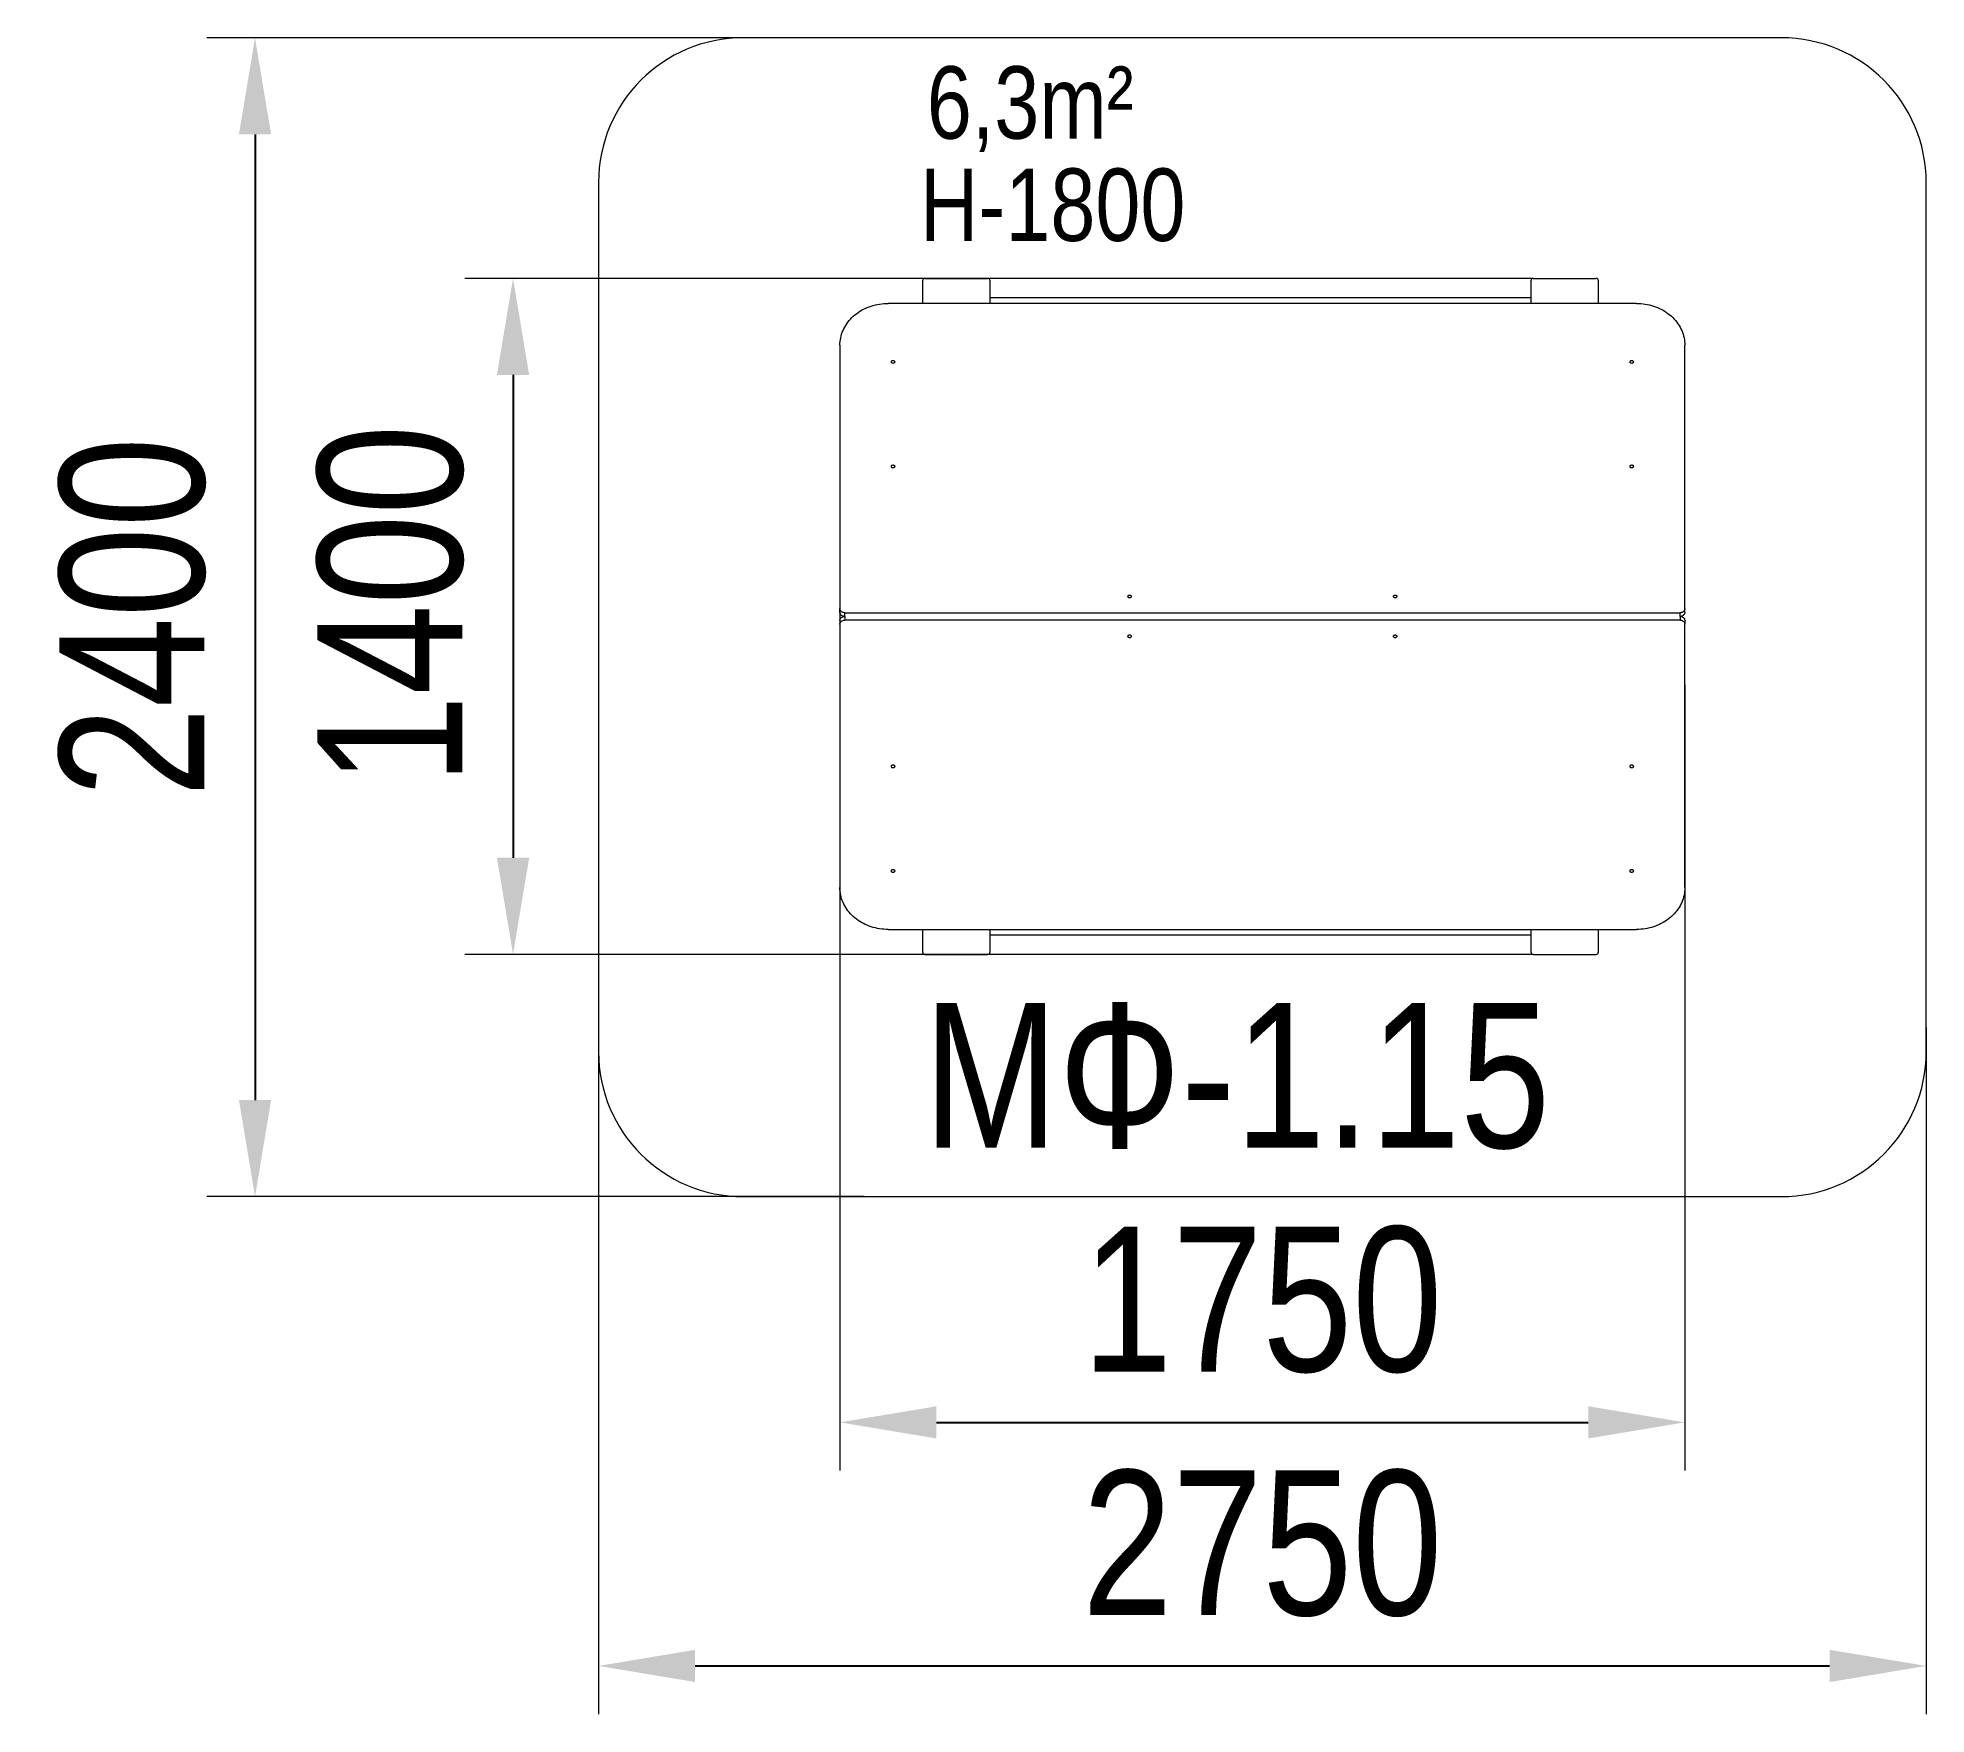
# Model space of a CAD drawing. Header units: millimetres. Extents: x -2366 to 1546, y -2121 to 1351.
import ezdxf

# ---------------------------------------------------------------- set-up
doc = ezdxf.new("R2010")
doc.units = ezdxf.units.MM
for name, color, linetype in [('DIKOM_АРТИКУЛ', 7, 'Continuous'), ('DIKOM_ЗОНА', 90, 'Continuous'), ('DIKOM_ОБЪЕКТ', 7, 'Continuous'), ('DIKOM_РАЗМЕР_ЗОНА', 7, 'Continuous'), ('DIKOM_РАЗМЕР_ОБЪЕКТА', 7, 'Continuous')]:
    doc.layers.add(name, color=color, linetype=linetype)
doc.styles.add('style1', font='arialbd.ttf', dxfattribs={"width": 0.8})
doc.dimstyles.new('1-50', dxfattribs={"dimtxt": 300, "dimasz": 200, "dimexe": 100, "dimexo": 0, "dimgap": 100, "dimtad": 1, "dimtxsty": 'style1', "dimcen": 200, "dimclrd": 7, "dimclre": 7, "dimclrt": 7, "dimadec": 1, "dimazin": 2, "dimtfac": 1, "dimtmove": 0, "dimatfit": 2, "dimfxl": 0, "dimlwd": 25, "dimlwe": 18, "dimarcsym": 0})

# ---------------------------------------------------------------- blocks, each defined once
blk = doc.blocks.new('*D0')
at = {"layer": 'Defpoints', "color": 0, "lineweight": 15, "transparency": 16777216}
for p in [(-490.3, 1351), (-1915.7, -1049), (-654.3, -1049)]:
    blk.add_point(p, dxfattribs=at)
at = {"layer": 'DIKOM_РАЗМЕР_ЗОНА', "color": 7, "lineweight": 18, "transparency": 16777216}
for p, q in [((-490.3, 1351), (-2015.7, 1351)), ((-654.3, -1049), (-2015.7, -1049))]:
    blk.add_line(p, q, dxfattribs=at)
at = {"layer": 'DIKOM_РАЗМЕР_ЗОНА', "color": 7, "lineweight": 25, "transparency": 16777216}
blk.add_line((-1915.7, 1151), (-1915.7, -849), dxfattribs=at)
at = {"layer": 'DIKOM_РАЗМЕР_ЗОНА', "color": 7, "lineweight": 15, "transparency": 16777216}
for points in [[(-1949, 1151), (-1882.4, 1151), (-1915.7, 1351)], [(-1949, -849), (-1882.4, -849), (-1915.7, -1049)]]:
    blk.add_solid(points, dxfattribs=at)
at = {"layer": 'DIKOM_РАЗМЕР_ЗОНА', "color": 7, "transparency": 16777216, "insert": (-2168.9, 151), "char_height": 300, "attachment_point": 5, "rotation": 90, "style": 'style1'}
blk.add_mtext('{\\fArial|b0|i0|c204|p34;2400}', dxfattribs=at)
blk = doc.blocks.new('*D1')
at = {"layer": 'Defpoints', "color": 0, "lineweight": 15, "transparency": 16777216}
for p in [(-1204.3, -499), (1545.7, -699), (1545.7, -2020.9)]:
    blk.add_point(p, dxfattribs=at)
at = {"layer": 'DIKOM_РАЗМЕР_ЗОНА', "color": 7, "lineweight": 18, "transparency": 16777216}
for p, q in [((-1204.3, -499), (-1204.3, -2120.9)), ((1545.7, -699), (1545.7, -2120.9))]:
    blk.add_line(p, q, dxfattribs=at)
at = {"layer": 'DIKOM_РАЗМЕР_ЗОНА', "color": 7, "lineweight": 25, "transparency": 16777216}
blk.add_line((-1004.3, -2020.9), (1345.7, -2020.9), dxfattribs=at)
at = {"layer": 'DIKOM_РАЗМЕР_ЗОНА', "color": 7, "lineweight": 15, "transparency": 16777216}
for points in [[(-1004.3, -1987.6), (-1004.3, -2054.3), (-1204.3, -2020.9)], [(1345.7, -1987.6), (1345.7, -2054.3), (1545.7, -2020.9)]]:
    blk.add_solid(points, dxfattribs=at)
at = {"layer": 'DIKOM_РАЗМЕР_ЗОНА', "color": 7, "transparency": 16777216, "insert": (170.7, -1767.8), "char_height": 300, "attachment_point": 5, "style": 'style1'}
blk.add_mtext('{\\fArial|b0|i0|c204|p34;2750}', dxfattribs=at)
blk = doc.blocks.new('*D2')
at = {"layer": 'Defpoints', "color": 0, "linetype": 'Continuous', "lineweight": 15, "transparency": 16777216}
for p in [(-704.3, 259.1), (1045.7, 10.8), (1045.7, -1516.5)]:
    blk.add_point(p, dxfattribs=at)
at = {"layer": 'DIKOM_РАЗМЕР_ОБЪЕКТА', "color": 7, "linetype": 'Continuous', "lineweight": 18, "transparency": 16777216}
for p, q in [((-704.3, 259.1), (-704.3, -1616.5)), ((1045.7, 10.8), (1045.7, -1616.5))]:
    blk.add_line(p, q, dxfattribs=at)
at = {"layer": 'DIKOM_РАЗМЕР_ОБЪЕКТА', "color": 7, "linetype": 'Continuous', "lineweight": 25, "transparency": 16777216}
blk.add_line((-504.3, -1516.5), (845.7, -1516.5), dxfattribs=at)
at = {"layer": 'DIKOM_РАЗМЕР_ОБЪЕКТА', "color": 7, "linetype": 'Continuous', "lineweight": 15, "transparency": 16777216}
for points in [[(-504.3, -1483.2), (-504.3, -1549.8), (-704.3, -1516.5)], [(845.7, -1483.2), (845.7, -1549.8), (1045.7, -1516.5)]]:
    blk.add_solid(points, dxfattribs=at)
at = {"layer": 'DIKOM_РАЗМЕР_ОБЪЕКТА', "color": 7, "linetype": 'Continuous', "lineweight": 40, "transparency": 16777216, "insert": (170.7, -1263.3), "char_height": 300, "attachment_point": 5, "style": 'style1'}
blk.add_mtext('{\\fArial|b0|i0|c204|p34;1750}', dxfattribs=at)
blk = doc.blocks.new('*D3')
at = {"layer": 'Defpoints', "color": 0, "linetype": 'Continuous', "lineweight": 15, "transparency": 16777216}
for p in [(360.1, 852.7), (-1381.3, -547.3), (360.1, -547.3)]:
    blk.add_point(p, dxfattribs=at)
at = {"layer": 'DIKOM_РАЗМЕР_ОБЪЕКТА', "color": 7, "linetype": 'Continuous', "lineweight": 18, "transparency": 16777216}
for p, q in [((360.1, 852.7), (-1481.3, 852.7)), ((360.1, -547.3), (-1481.3, -547.3))]:
    blk.add_line(p, q, dxfattribs=at)
at = {"layer": 'DIKOM_РАЗМЕР_ОБЪЕКТА', "color": 7, "linetype": 'Continuous', "lineweight": 25, "transparency": 16777216}
blk.add_line((-1381.3, 652.7), (-1381.3, -347.3), dxfattribs=at)
at = {"layer": 'DIKOM_РАЗМЕР_ОБЪЕКТА', "color": 7, "linetype": 'Continuous', "lineweight": 15, "transparency": 16777216}
for points in [[(-1414.6, 652.7), (-1347.9, 652.7), (-1381.3, 852.7)], [(-1414.6, -347.3), (-1347.9, -347.3), (-1381.3, -547.3)]]:
    blk.add_solid(points, dxfattribs=at)
at = {"layer": 'DIKOM_РАЗМЕР_ОБЪЕКТА', "color": 7, "linetype": 'Continuous', "lineweight": 40, "transparency": 16777216, "insert": (-1634.4, 176.8), "char_height": 300, "attachment_point": 5, "rotation": 90, "style": 'style1'}
blk.add_mtext('{\\fArial|b0|i0|c204|p34;1400}', dxfattribs=at)

msp = doc.modelspace()

# ---------------------------------------------------------------- linework, layer by layer
at = {"layer": 'DIKOM_ЗОНА', "color": 3, "lineweight": 15}
msp.add_lwpolyline([(-904.266, -1048.977), (1245.734, -1048.977, 0.41421356), (1545.734, -748.977), (1545.734, 1051.023, 0.41421356), (1245.734, 1351.023), (-904.266, 1351.023, 0.41421356), (-1204.266, 1051.023), (-1204.266, -748.977, 0.41421356)], format="xyb", close=True, dxfattribs=at)
at = {"layer": 'DIKOM_ОБЪЕКТ', "color": 7, "linetype": 'Continuous', "lineweight": 15}
for p, q in [((-533.266, 847.665), (-533.266, 801.024)), ((-528.266, 852.665), (-398.266, 852.665)), ((731.734, 852.665), (-398.266, 852.665)), ((-393.266, 801.024), (-393.266, 847.665)), ((726.734, 847.665), (726.734, 801.024)), ((731.734, 852.665), (861.734, 852.665)), ((866.734, 801.024), (866.734, 847.665)), ((945.734, 801.024), (-604.266, 801.024)), ((726.734, 812.665), (-393.266, 812.665)), ((-704.266, 714.421), (-704.266, 168.825)), ((1045.734, 168.825), (1045.734, 714.421)), ((-704.266, 161.325), (-704.266, 168.825)), ((-694.266, 160.165), (1035.734, 160.165)), ((-694.266, 152.665), (-694.266, 160.165)), ((1035.734, 152.665), (1035.734, 160.165)), ((1045.734, 161.325), (1045.734, 168.825)), ((-704.266, 144.004), (-704.266, 136.504)), ((-704.266, 136.504), (-704.266, -409.092)), ((-694.266, 152.665), (-694.266, 145.165)), ((1035.734, 145.165), (-694.266, 145.165)), ((1035.734, 152.665), (1035.734, 145.165)), ((1045.734, 144.004), (1045.734, 136.504)), ((1045.734, -409.092), (1045.734, 136.504)), ((-604.266, -495.694), (945.734, -495.694)), ((-533.266, -495.694), (-533.266, -542.335)), ((-393.266, -542.335), (-393.266, -495.694)), ((726.734, -507.335), (-393.266, -507.335)), ((726.734, -495.694), (726.734, -542.335)), ((866.734, -542.335), (866.734, -495.694)), ((-528.266, -547.335), (-398.266, -547.335)), ((731.734, -547.335), (-398.266, -547.335)), ((731.734, -547.335), (861.734, -547.335))]:
    msp.add_line(p, q, dxfattribs=at)
at = {"layer": 'DIKOM_ОБЪЕКТ', "color": 7, "linetype": 'Continuous', "lineweight": 15, "flags": 128}
for points in [[(-704.266, 714.421), (-704.165, 718.306), (-703.864, 722.184), (-703.361, 726.046), (-702.659, 729.884), (-701.759, 733.692), (-700.662, 737.46), (-699.372, 741.183), (-697.89, 744.851), (-696.219, 748.458), (-694.363, 751.996), (-692.326, 755.459), (-690.111, 758.839), (-687.723, 762.13), (-685.168, 765.325), (-682.449, 768.417), (-679.573, 771.4), (-676.546, 774.269), (-673.372, 777.017), (-670.06, 779.639), (-666.615, 782.13), (-663.045, 784.484), (-659.356, 786.697), (-655.556, 788.765), (-651.653, 790.683), (-647.655, 792.447), (-643.569, 794.054), (-639.404, 795.501), (-635.168, 796.785), (-630.87, 797.903), (-626.518, 798.852), (-622.122, 799.632), (-617.69, 800.24), (-613.23, 800.675), (-608.753, 800.936), (-604.266, 801.024)], [(945.734, 801.024), (950.22, 800.936), (954.698, 800.675), (959.157, 800.24), (963.59, 799.632), (967.986, 798.852), (972.338, 797.903), (976.636, 796.785), (980.871, 795.501), (985.036, 794.054), (989.122, 792.447), (993.121, 790.683), (997.024, 788.765), (1000.824, 786.697), (1004.512, 784.484), (1008.083, 782.13), (1011.528, 779.639), (1014.84, 777.017), (1018.013, 774.269), (1021.041, 771.4), (1023.917, 768.417), (1026.636, 765.325), (1029.191, 762.13), (1031.579, 758.839), (1033.793, 755.459), (1035.831, 751.996), (1037.687, 748.458), (1039.357, 744.851), (1040.84, 741.183), (1042.13, 737.46), (1043.227, 733.692), (1044.127, 729.884), (1044.829, 726.046), (1045.331, 722.184), (1045.633, 718.306), (1045.734, 714.421)], [(-594.266, 682.811), (-593.429, 682.723), (-592.64, 682.464), (-591.945, 682.049), (-591.386, 681.502), (-590.994, 680.855), (-590.792, 680.145), (-590.792, 679.415), (-590.994, 678.705), (-591.386, 678.058), (-591.945, 677.511), (-592.64, 677.096), (-593.429, 676.837), (-594.266, 676.749), (-595.104, 676.837), (-595.893, 677.096), (-596.587, 677.511), (-597.147, 678.058), (-597.539, 678.705), (-597.741, 679.415), (-597.741, 680.145), (-597.539, 680.855), (-597.147, 681.502), (-596.587, 682.049), (-595.893, 682.464), (-595.104, 682.723), (-594.266, 682.811)], [(935.734, 682.811), (936.571, 682.723), (937.36, 682.464), (938.055, 682.049), (938.614, 681.502), (939.006, 680.855), (939.208, 680.145), (939.208, 679.415), (939.006, 678.705), (938.614, 678.058), (938.055, 677.511), (937.36, 677.096), (936.571, 676.837), (935.734, 676.749), (934.896, 676.837), (934.107, 677.096), (933.413, 677.511), (932.853, 678.058), (932.461, 678.705), (932.259, 679.415), (932.259, 680.145), (932.461, 680.855), (932.853, 681.502), (933.413, 682.049), (934.107, 682.464), (934.896, 682.723), (935.734, 682.811)], [(-594.266, 466.305), (-593.429, 466.217), (-592.64, 465.957), (-591.945, 465.542), (-591.386, 464.995), (-590.994, 464.348), (-590.792, 463.639), (-590.792, 462.908), (-590.994, 462.199), (-591.386, 461.552), (-591.945, 461.005), (-592.64, 460.59), (-593.429, 460.331), (-594.266, 460.243), (-595.104, 460.331), (-595.893, 460.59), (-596.587, 461.005), (-597.147, 461.552), (-597.539, 462.199), (-597.741, 462.908), (-597.741, 463.639), (-597.539, 464.348), (-597.147, 464.995), (-596.587, 465.542), (-595.893, 465.957), (-595.104, 466.217), (-594.266, 466.305)], [(935.734, 466.305), (936.571, 466.217), (937.36, 465.957), (938.055, 465.542), (938.614, 464.995), (939.006, 464.348), (939.208, 463.639), (939.208, 462.908), (939.006, 462.199), (938.614, 461.552), (938.055, 461.005), (937.36, 460.59), (936.571, 460.331), (935.734, 460.243), (934.896, 460.331), (934.107, 460.59), (933.413, 461.005), (932.853, 461.552), (932.461, 462.199), (932.259, 462.908), (932.259, 463.639), (932.461, 464.348), (932.853, 464.995), (933.413, 465.542), (934.107, 465.957), (934.896, 466.217), (935.734, 466.305)], [(-104.266, 196.971), (-103.429, 196.883), (-102.64, 196.624), (-101.945, 196.209), (-101.386, 195.662), (-100.994, 195.015), (-100.792, 194.305), (-100.792, 193.574), (-100.994, 192.865), (-101.386, 192.218), (-101.945, 191.671), (-102.64, 191.256), (-103.429, 190.997), (-104.266, 190.909), (-105.104, 190.997), (-105.893, 191.256), (-106.587, 191.671), (-107.147, 192.218), (-107.539, 192.865), (-107.741, 193.574), (-107.741, 194.305), (-107.539, 195.015), (-107.147, 195.662), (-106.587, 196.209), (-105.893, 196.624), (-105.104, 196.883), (-104.266, 196.971)], [(445.734, 196.971), (446.571, 196.883), (447.36, 196.624), (448.055, 196.209), (448.614, 195.662), (449.006, 195.015), (449.208, 194.305), (449.208, 193.574), (449.006, 192.865), (448.614, 192.218), (448.055, 191.671), (447.36, 191.256), (446.571, 190.997), (445.734, 190.909), (444.896, 190.997), (444.107, 191.256), (443.413, 191.671), (442.853, 192.218), (442.461, 192.865), (442.259, 193.574), (442.259, 194.305), (442.461, 195.015), (442.853, 195.662), (443.413, 196.209), (444.107, 196.624), (444.896, 196.883), (445.734, 196.971)], [(-694.266, 160.165), (-695.689, 160.253), (-697.083, 160.516), (-698.42, 160.947), (-699.672, 161.539), (-700.815, 162.28), (-701.824, 163.154), (-702.679, 164.143), (-703.362, 165.227), (-703.861, 166.385), (-704.164, 167.592), (-704.266, 168.825)], [(-694.266, 152.665), (-695.689, 152.753), (-697.083, 153.015), (-698.42, 153.447), (-699.672, 154.04), (-700.815, 154.78), (-701.824, 155.654), (-702.679, 156.643), (-703.362, 157.727), (-703.861, 158.885), (-704.164, 160.092), (-704.266, 161.325)], [(1045.734, 168.825), (1045.632, 167.592), (1045.329, 166.385), (1044.83, 165.227), (1044.146, 164.143), (1043.291, 163.154), (1042.282, 162.28), (1041.14, 161.539), (1039.888, 160.947), (1038.551, 160.516), (1037.157, 160.253), (1035.734, 160.165)], [(1045.734, 161.325), (1045.632, 160.092), (1045.329, 158.885), (1044.83, 157.727), (1044.146, 156.643), (1043.291, 155.654), (1042.282, 154.78), (1041.14, 154.04), (1039.888, 153.447), (1038.551, 153.015), (1037.157, 152.753), (1035.734, 152.665)], [(-704.266, 144.004), (-704.164, 145.237), (-703.861, 146.444), (-703.362, 147.602), (-702.679, 148.687), (-701.824, 149.676), (-700.815, 150.549), (-699.672, 151.29), (-698.42, 151.882), (-697.083, 152.314), (-695.689, 152.577), (-694.266, 152.665)], [(-704.266, 136.504), (-704.164, 137.737), (-703.861, 138.944), (-703.362, 140.102), (-702.679, 141.187), (-701.824, 142.176), (-700.815, 143.049), (-699.672, 143.79), (-698.42, 144.382), (-697.083, 144.814), (-695.689, 145.077), (-694.266, 145.165)], [(1035.734, 152.665), (1037.157, 152.577), (1038.551, 152.314), (1039.888, 151.882), (1041.14, 151.29), (1042.282, 150.549), (1043.291, 149.676), (1044.146, 148.687), (1044.83, 147.602), (1045.329, 146.444), (1045.632, 145.237), (1045.734, 144.004)], [(1035.734, 145.165), (1037.157, 145.077), (1038.551, 144.814), (1039.888, 144.382), (1041.14, 143.79), (1042.282, 143.049), (1043.291, 142.176), (1044.146, 141.187), (1044.83, 140.102), (1045.329, 138.944), (1045.632, 137.737), (1045.734, 136.504)], [(-104.266, 108.359), (-105.104, 108.447), (-105.893, 108.706), (-106.587, 109.121), (-107.147, 109.668), (-107.539, 110.315), (-107.741, 111.024), (-107.741, 111.755), (-107.539, 112.465), (-107.147, 113.112), (-106.587, 113.659), (-105.893, 114.074), (-105.104, 114.333), (-104.266, 114.421), (-103.429, 114.333), (-102.64, 114.074), (-101.945, 113.659), (-101.386, 113.112), (-100.994, 112.465), (-100.792, 111.755), (-100.792, 111.024), (-100.994, 110.315), (-101.386, 109.668), (-101.945, 109.121), (-102.64, 108.706), (-103.429, 108.447), (-104.266, 108.359)], [(445.734, 108.359), (444.896, 108.447), (444.107, 108.706), (443.413, 109.121), (442.853, 109.668), (442.461, 110.315), (442.259, 111.024), (442.259, 111.755), (442.461, 112.465), (442.853, 113.112), (443.413, 113.659), (444.107, 114.074), (444.896, 114.333), (445.734, 114.421), (446.571, 114.333), (447.36, 114.074), (448.055, 113.659), (448.614, 113.112), (449.006, 112.465), (449.208, 111.755), (449.208, 111.024), (449.006, 110.315), (448.614, 109.668), (448.055, 109.121), (447.36, 108.706), (446.571, 108.447), (445.734, 108.359)], [(-594.266, -160.975), (-595.104, -160.887), (-595.893, -160.628), (-596.587, -160.213), (-597.147, -159.666), (-597.539, -159.019), (-597.741, -158.309), (-597.741, -157.579), (-597.539, -156.869), (-597.147, -156.222), (-596.587, -155.675), (-595.893, -155.26), (-595.104, -155.001), (-594.266, -154.913), (-593.429, -155.001), (-592.64, -155.26), (-591.945, -155.675), (-591.386, -156.222), (-590.994, -156.869), (-590.792, -157.579), (-590.792, -158.309), (-590.994, -159.019), (-591.386, -159.666), (-591.945, -160.213), (-592.64, -160.628), (-593.429, -160.887), (-594.266, -160.975)], [(935.734, -160.975), (934.896, -160.887), (934.107, -160.628), (933.413, -160.213), (932.853, -159.666), (932.461, -159.019), (932.259, -158.309), (932.259, -157.579), (932.461, -156.869), (932.853, -156.222), (933.413, -155.675), (934.107, -155.26), (934.896, -155.001), (935.734, -154.913), (936.571, -155.001), (937.36, -155.26), (938.055, -155.675), (938.614, -156.222), (939.006, -156.869), (939.208, -157.579), (939.208, -158.309), (939.006, -159.019), (938.614, -159.666), (938.055, -160.213), (937.36, -160.628), (936.571, -160.887), (935.734, -160.975)], [(-594.266, -377.482), (-595.104, -377.394), (-595.893, -377.134), (-596.587, -376.719), (-597.147, -376.172), (-597.539, -375.525), (-597.741, -374.816), (-597.741, -374.085), (-597.539, -373.376), (-597.147, -372.729), (-596.587, -372.182), (-595.893, -371.767), (-595.104, -371.507), (-594.266, -371.419), (-593.429, -371.507), (-592.64, -371.767), (-591.945, -372.182), (-591.386, -372.729), (-590.994, -373.376), (-590.792, -374.085), (-590.792, -374.816), (-590.994, -375.525), (-591.386, -376.172), (-591.945, -376.719), (-592.64, -377.134), (-593.429, -377.394), (-594.266, -377.482)], [(935.734, -377.482), (934.896, -377.394), (934.107, -377.134), (933.413, -376.719), (932.853, -376.172), (932.461, -375.525), (932.259, -374.816), (932.259, -374.085), (932.461, -373.376), (932.853, -372.729), (933.413, -372.182), (934.107, -371.767), (934.896, -371.507), (935.734, -371.419), (936.571, -371.507), (937.36, -371.767), (938.055, -372.182), (938.614, -372.729), (939.006, -373.376), (939.208, -374.085), (939.208, -374.816), (939.006, -375.525), (938.614, -376.172), (938.055, -376.719), (937.36, -377.134), (936.571, -377.394), (935.734, -377.482)], [(-604.266, -495.694), (-608.753, -495.607), (-613.23, -495.345), (-617.69, -494.91), (-622.122, -494.302), (-626.518, -493.523), (-630.87, -492.573), (-635.168, -491.455), (-639.404, -490.172), (-643.569, -488.725), (-647.655, -487.118), (-651.653, -485.353), (-655.556, -483.435), (-659.356, -481.368), (-663.045, -479.154), (-666.615, -476.8), (-670.06, -474.309), (-673.372, -471.687), (-676.546, -468.939), (-679.573, -466.071), (-682.449, -463.087), (-685.168, -459.995), (-687.723, -456.801), (-690.111, -453.51), (-692.326, -450.13), (-694.363, -446.667), (-696.219, -443.128), (-697.89, -439.521), (-699.372, -435.853), (-700.662, -432.131), (-701.759, -428.362), (-702.659, -424.555), (-703.361, -420.716), (-703.864, -416.855), (-704.165, -412.977), (-704.266, -409.092)], [(1045.734, -409.092), (1045.633, -412.977), (1045.331, -416.855), (1044.829, -420.716), (1044.127, -424.555), (1043.227, -428.362), (1042.13, -432.131), (1040.84, -435.853), (1039.357, -439.521), (1037.687, -443.128), (1035.831, -446.667), (1033.793, -450.13), (1031.579, -453.51), (1029.191, -456.801), (1026.636, -459.995), (1023.917, -463.087), (1021.041, -466.071), (1018.013, -468.939), (1014.84, -471.687), (1011.528, -474.309), (1008.083, -476.8), (1004.512, -479.154), (1000.824, -481.368), (997.024, -483.435), (993.121, -485.353), (989.122, -487.118), (985.036, -488.725), (980.871, -490.172), (976.636, -491.455), (972.338, -492.573), (967.986, -493.523), (963.59, -494.302), (959.157, -494.91), (954.698, -495.345), (950.22, -495.607), (945.734, -495.694)]]:
    msp.add_lwpolyline(points, dxfattribs=at)
at = {"layer": 'DIKOM_ОБЪЕКТ', "color": 7, "linetype": 'Continuous', "lineweight": 15}
for centre, start, end in [((-528.266, 847.665), 90, 180), ((-398.266, 847.665), 0, 90), ((731.734, 847.665), 90, 180), ((861.734, 847.665), 0, 90), ((-528.266, -542.335), 180, 270), ((-398.266, -542.335), 270, 0), ((731.734, -542.335), 180, 270), ((861.734, -542.335), 270, 0)]:
    msp.add_arc(centre, 5, start, end, dxfattribs=at)

# ---------------------------------------------------------------- texts
at = {"layer": 'DIKOM_АРТИКУЛ', "insert": (-531.381, -647.908), "char_height": 300, "attachment_point": 1, "style": 'style1'}
msp.add_mtext_dynamic_manual_height_columns('{\\fArial|b0|i0|c204|p34;MФ-1.15}', width=1380.01955, gutter_width=20, heights=[0], dxfattribs=at)
at = {"layer": 'DIKOM_РАЗМЕР_ОБЪЕКТА', "char_height": 150, "width": 586.81455, "attachment_point": 1, "style": 'style1'}
for s, insert in [('{\\fArial|b0|i0|c204|p34;6,3m²}', (-524.31, 1292.012)), ('{\\fArial|b0|i0|c204|p34;H-1800}', (-538.46, 1080.277))]:
    msp.add_mtext(s, dxfattribs=dict(at, insert=insert))

# ---------------------------------------------------------------- dimensions: what is measured, and where the dimension line sits
at = {"layer": 'DIKOM_РАЗМЕР_ЗОНА', "color": 3}
dim = msp.add_linear_dim(base=(-1915.684, -1048.977), p1=(-490.266, 1351.023), p2=(-654.266, -1048.977), angle=90, text='{\\fArial|b0|i0|c204|p34;<>}', dimstyle='1-50', dxfattribs=at)
dim.commit()
dim.dimension.update_dxf_attribs({"geometry": '*D0', "text_midpoint": (-1915.684, 151.023), "dimtype": 160})
dim = msp.add_linear_dim(base=(1545.734, -2020.938), p1=(-1204.266, -498.977), p2=(1545.734, -698.977), text='{\\fArial|b0|i0|c204|p34;<>}', dimstyle='1-50', dxfattribs=at)
dim.commit()
dim.dimension.update_dxf_attribs({"geometry": '*D1', "text_midpoint": (170.734, -2020.938), "dimtype": 160})
at = {"layer": 'DIKOM_РАЗМЕР_ОБЪЕКТА', "color": 7, "linetype": 'Continuous', "lineweight": 40}
dim = msp.add_linear_dim(base=(-1381.266, -547.335), p1=(360.091, 852.665), p2=(360.091, -547.335), angle=90, text='{\\fArial|b0|i0|c204|p34;<>}', dimstyle='1-50', dxfattribs=at)
dim.commit()
dim.dimension.update_dxf_attribs({"geometry": '*D3', "text_midpoint": (-1381.266, 176.844), "dimtype": 160})
dim = msp.add_linear_dim(base=(1045.734, -1516.507), p1=(-704.266, 259.064), p2=(1045.734, 10.806), text='{\\fArial|b0|i0|c204|p34;<>}', dimstyle='1-50', dxfattribs=at)
dim.commit()
dim.dimension.update_dxf_attribs({"geometry": '*D2', "text_midpoint": (170.734, -1516.507), "dimtype": 160})

doc.saveas('drawing.dxf')
